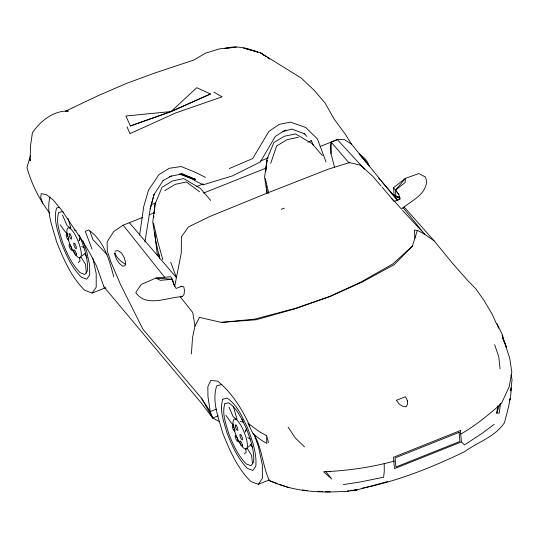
<?xml version="1.0" encoding="UTF-8"?>
<svg xmlns="http://www.w3.org/2000/svg" width="539" height="539" viewBox="0 0 539 539"><rect width="100%" height="100%" fill="white"/><g stroke="black" fill="none" stroke-linecap="round" stroke-linejoin="round"><path stroke-width="0.81" d="M394.508 201.283L400.167 198.958M334.611 167.508L330.993 153.588L331.182 142.107L337.353 139.614L344.178 139.412L351.583 144.23L397.169 200.353M172.224 280.853L172.318 279.263L170.789 276.709L155.852 278.057L141.151 284.491L135.774 292.576C146.291 307.991 167.541 297.07 182.404 296.645L184.062 294.281L184.5 290.38L183.738 286.809L181.818 286.189L176.152 288.453L173.612 284.403L172.318 279.263L155.852 278.057L160.379 280.341L172.318 279.263L174.245 285.037M191.399 353.961L192.564 337.374L194.97 326.075L199.491 317.39L221.3 322.396L256.214 319.755L296.221 308.443L330.535 296.309L361.864 282.214L394.353 264.568L412.416 246.047L417.375 230.348L424.725 234.283L434.138 240.866L452.949 263.827L468.25 281.088L475.91 288.924L483.961 300.338L492.174 314.237L496.486 323.872M153.709 217.641L153.878 216.038M154.12 213.639L155.104 204.025L162.037 187.228L172.5 180.936L183.651 178.598L200.292 188.313L210.621 200.367M265.7 171.368L266.933 159.349L273.866 142.559L284.322 136.259L295.473 133.928L312.115 143.637L322.45 155.69M265.754 171.348L266.03 168.936M266.212 167.326L267.027 160.083L264.582 177.19L267.068 193.373M155.104 204.025L152.759 221.866L155.616 240.475L159.584 258.255L158.951 254.186M500.556 403.354L499.222 413.144L496.742 413.15L497.746 405.806M139.588 235.253L143.731 206.558L148.468 190.179L158.857 174.71L169.273 168.283L181.192 166.524L196.061 172.621L205.507 177.398M144.91 241.95L150.32 208.398L154.087 194.309L150.192 208.95L150.32 208.398M510.75 390.89L512.05 379.672L511.093 374.969M174.629 286.701L181.286 252.906L181.407 236.776L188.488 226.899L210.237 216.307L269.48 192.194L327.86 169.32L349.515 162.562L360.557 165.21L372.853 176.374L381.046 185.955M50.053 196.917C45.869 211.854 52.734 227.114 56.454 241.445C63.44 258.942 71.081 276.824 84.677 290.299L92.135 293.088L105.348 287.813M30.467 159.295L30.123 160.885L30.534 145.82L32.414 132.709C40.486 120.911 53.476 110.549 68.399 111.014L66.903 111.324M510.723 390.115L511.376 387.669C510.763 399.608 507.495 411.136 504.484 422.637C495.267 436.846 477.675 442.068 464.477 451.716C431.732 467.515 397.661 481.219 361.871 488.267M30.521 155.441L26.95 167.501C31.525 183.907 39.32 199.585 49.696 213.094M496.742 413.15L499.592 404.728M270.713 163.391L276.675 145.941L287.132 139.641L298.283 137.304M79.152 240.751L80.473 237.443M245.306 431.982L246.626 428.673L245.211 431.672M509.598 400.086L510.238 398.624L509.55 400.127M79.058 240.441L80.082 238.164M260.283 162.03L275.288 136.448L283.379 131.314M154.006 194.539L163.196 180.464M92.135 293.088L96.212 287.206L96.205 273.664L92.829 258.087M221.846 384.469L216.685 385.857C211.672 401.508 218.504 417.617 222.607 432.676C229.594 450.173 237.234 468.054 250.83 481.522L258.289 484.318L262.365 478.437L262.358 464.894L258.269 446.036L254.125 434.421M412.416 246.047L392.79 263.962L360.564 282.261L329.329 296.598L294.921 308.49L254.651 319.142L221.3 322.396M82.096 255.85L84.583 253.687M248.243 447.08L250.736 444.918M78.249 262.594L79.961 261.125L79.59 257.251M244.403 453.825L246.114 452.349L245.744 448.482M394.083 194.943L399.716 198.143L395.855 196.506L394.083 194.943L393.531 187.727L405.436 178.348L418.729 173.598L425.365 176.886L426.693 181.124C425.729 195.361 410.799 200.811 401.474 209.132L394.508 201.222M494.202 424.328L482.324 433.174L464.463 444.924L461.6 442.142M142.653 217.392L123.168 225.181L113.796 231.447L107.14 241.883L107.288 250.979L110.569 261.206L120.507 284.511L142.95 329.268L201.451 398.126L210.237 411.601L212.689 418.021L219.595 421.613M164.846 190.611L175.31 184.318L186.454 181.98L199.578 191.81M162.98 180.572L171.543 176.017L180.376 174.34L181.562 173.43L195.583 179.386L181.097 174.077L194.882 179.938L180.376 174.34M260.196 162.01L232.356 175.909L203.075 184.83L193.959 180.12M460.825 434.043C475.56 425.682 488.718 414.68 501.432 403.529L509.294 386.503L511.801 371.89L509.658 357.896L502.045 335.191M285.966 130.054L283.002 131.489L291.902 129.064L305.034 134.009M65.421 111.25L98.738 95.396L126.086 83.572L154.599 73.082L194 59.964L205.346 53.246L219.467 48.854L233.394 47.257M180.552 286.761L181.818 286.189M210.513 93.948L171.079 111.553L130.377 125.958L125.91 116.006L171.079 111.553L210.513 93.948L196.742 87.709L171.079 111.553L130.377 125.958M229.324 168.552L252.697 158.547L268.793 131.529L279.182 124.374L290.44 122.137L305.593 127.406L317.41 138.934L326.095 162.098M151.082 204.739L155.744 202.873M196.115 186.73L203.109 183.934M260.539 160.986L268.274 157.9M307.729 142.155L311.596 140.612M148.912 214.893L154.383 212.71M203.648 193.029L266.199 168.04M320.153 146.487L337.353 139.614L364.62 169.212M216.489 409.108L210.237 411.601L207.966 396.63L207.832 386.726L210.769 380.433L217.722 381.167C232.093 392.965 242.206 409.182 249.8 425.972M42.743 203.163L40.654 197.517L41.22 193.636L46.543 194.727L53.152 199.956L61.736 210.277L81.342 239.269L89.386 252.36L96.528 265.996L103.98 286.91L201.35 403.071L212.689 418.021L218.16 415.839M258.289 484.318L269.17 479.973M281.21 209.287L284.457 208.175M169.239 176.792L171.543 176.017M387.656 481.583L357.04 489.87L344.448 491.763M394.548 461.04C371.472 467.3 347.426 470.816 323.562 471.746L331.761 479.056L325.765 471.531M59.479 207.225L56.642 207.987C53.011 219.312 57.949 230.962 60.92 241.849C65.974 254.502 71.498 267.438 81.335 277.181L86.725 279.202L89.676 274.944L89.669 265.154L86.712 251.518L82.932 240.926M115.043 251.187L117.886 250.601L121.592 253.013L124.253 257.689L125.614 262.547L125.068 265.761L122.71 266.151L119.436 263.571L116.404 259.037L114.706 254.314L114.874 252.751A43.14 24.74 -6.2 0 0 125.344 264.157M343.383 484.581L360.059 482.021L383.606 477.231L384.267 471.463L384.219 463.432M233.913 47.358L224.534 48.611C235.866 45.081 247.172 47.998 257.898 52.162L243.763 48.099L260.458 52.748L301.193 78.04L314.149 90.262L325.078 103.003L334.018 118.856L345.29 134.191L351.583 144.23M344.178 491.325C318.973 493.225 292.475 491.379 269.284 480.552C262.378 465.393 262.264 447.882 253.418 433.396M347.399 490.962L349.002 490.78M350.613 490.598L357.04 489.87L354.541 490.052M330.346 491.837L325.374 491.831M350.37 490.362L352.034 490.241M234.209 47.162L236.257 47.041M302.325 490.092L307.264 490.47M317.97 491.272L322.908 491.649M417.375 230.348L414.343 230.086L414.895 238.198M393.531 187.727L395.545 190.085L395.855 196.506L400.019 197.139M179.399 173.989L181.016 174.245M329.154 471.396L330.616 471.766M71.983 250.446L73.587 250.945M238.137 441.67L239.74 442.169M181.03 296.201L182.404 296.645M269.284 480.552L277.14 483.402M279.498 484.258L288.924 487.68M73.958 229.89L76.282 230.759M240.111 421.121L243.21 422.28L242.072 419.126M395.855 196.506L400.12 198.251M266.596 435.633L259.778 431.975L247.879 423.189L253.074 433.855L261.866 440.504L266.798 443.469L266.596 435.633L268.516 442.654M81.611 246.384L84.145 247.799M247.765 437.614L250.298 439.029M213.855 92.135L222.135 96.818L175.626 112.988L129.933 133.652L127.042 126.813M266.367 56.79L260.458 52.748L263.766 55.214M267.681 57.686L269.648 59.034M70.057 227.903L67.031 225.551L62.517 215.068M236.21 419.133L233.185 416.782L228.987 407.046M63.629 212.501L62.416 211.517L58.704 212.514C55.551 222.364 59.842 232.511 62.43 241.991C66.829 253 71.64 264.258 80.203 272.741L84.892 274.499L87.459 270.8C88.295 258.383 83.922 246.323 79.118 235.078M103.98 286.91L105.819 288.432M202.125 184.035L203.075 184.83M106.971 254.516L92.924 239.639L89.939 231.218M304.488 446.878L295.332 437.938L288.149 427.211M67.537 234.074L64.943 231.474L60.206 224.776M233.69 425.298L231.096 422.697L225.888 415.34M304.117 133.45L306.947 136.515M310.909 140.8L312.041 142.026L313.274 145.132M391.314 198.197L394.157 201.283L382.138 187.228M402.552 210.399L424.725 234.283L402.997 207.528M378.674 178.187L379.786 179.44M380.891 180.7L398.085 200.124M404.189 207.016L434.138 240.866M349.171 163.088L331.182 142.107L330.616 145.968L330.993 153.588M129.36 222.701L176.266 277.396M180.343 296.955L192.746 312.512L194.97 326.075M123.168 225.181L164.779 277.417M364.755 160.811L365.772 162.118M398.921 194.66L395.545 190.085L405.436 178.348L405.065 182.586L395.545 190.085L398.793 194.451L399.837 199.161M368.15 164.9C365.934 160.582 361.339 158.028 359.405 153.588L360.301 154.902M246.916 447.922L251.619 455.354L252.481 463.594M80.762 256.699L85.472 264.123L86.415 273.192M201.451 398.126L212.689 418.021M250.581 444.244L252.488 447.7M84.805 253.707L87.096 257.858M502.584 338.411L505.184 343.296L506.572 347.682L503.938 340.816L502.523 335.002L496.958 323.683L498.467 328.177M359.405 153.588L360.065 154.828M92.014 249.031L85.31 231.426L88.578 229.931C104.168 240.785 109.195 259.488 113.756 276.871M170.735 262.264L176.462 277.578M494.613 344.724L498.764 356.67L500.084 368.743M237.086 419.362L233.299 406.419M67.961 218.315L70.932 228.138M162.825 259.677L157.86 242.058L153.5 223.18M265.329 178.51L268.779 193.454M266.354 186.076L266.542 187.727M266.738 189.371L267.115 192.672M154.72 232.397L157.388 255.499M360.652 155.198A43.14 26.027 -13.8 0 1 369.161 166.005M67.503 236.338A16.076 4.352 68.2 0 1 74.47 233.785A16.076 4.352 68.2 0 1 80.324 257.649A16.076 4.352 68.2 0 1 68.049 238.561M233.656 427.562A16.076 4.352 68.2 0 1 237.551 420.811A16.076 4.352 68.2 0 1 247.01 441.542A16.076 4.352 68.2 0 1 242.469 446.878M241.263 445.335A16.076 4.352 68.2 0 1 234 429.031M407.625 400.949L407.578 404.237L406.002 406.898L402.646 406.211L399.352 404.25L396.381 400.315L405.395 396.717L407.625 400.949M76.343 253.829L76.194 255.499L74.901 254.219L73.755 251.275L73.904 249.611L75.197 250.891L76.343 253.829M242.496 445.059L242.348 446.723L241.054 445.45L239.909 442.506L240.057 440.841L241.351 442.121L242.496 445.059M222.789 399.217C219.164 410.536 224.103 422.192 227.074 433.08C232.127 445.733 237.652 458.669 247.489 468.411L252.879 470.432L255.83 466.174C256.901 452.78 252.063 439.952 247.468 427.616C242.146 416.95 237.389 404.917 227.054 398.078L222.789 399.217M224.857 403.738C221.704 413.595 225.996 423.742 228.583 433.215C232.983 444.23 237.793 455.489 246.35 463.971L251.046 465.73L253.613 462.031C254.549 450.368 250.339 439.197 246.336 428.458C241.701 419.174 237.558 408.697 228.57 402.748L224.857 403.738M69.416 244.234L68.979 245.36L69.929 248.284L71.31 250.083L71.748 248.964L70.804 246.04L69.416 244.234M235.57 435.465L235.132 436.59L236.082 439.514L237.463 441.313L237.901 440.195L236.951 437.27L235.57 435.465M66.755 234.404L66.048 234.93L66.762 237.712L68.177 239.956L68.884 239.431L68.17 236.655L66.755 234.404M232.909 425.635L232.201 426.16L232.909 428.943L234.33 431.187L235.038 430.661L234.324 427.885L232.909 425.635M460.4 430.54L393.477 457.274L394.494 468.627L461.418 441.892L460.4 430.54M459.12 432.352L395.107 457.928L395.922 467.01L459.935 441.434L459.12 432.352M69.922 233.892L68.972 233.811L69.416 236.318L70.798 238.918L71.748 239.006L71.303 236.493L69.922 233.892M236.075 425.123L235.125 425.035L235.563 427.548L236.951 430.149L237.894 430.23L237.456 427.723L236.075 425.123M74.901 243.776L73.755 243.076L73.904 245.211L75.197 248.041L76.343 248.742L76.194 246.606L74.901 243.776M241.054 435L239.909 434.306L240.057 436.442L241.351 439.272L242.496 439.965L242.348 437.836L241.054 435"/></g></svg>
